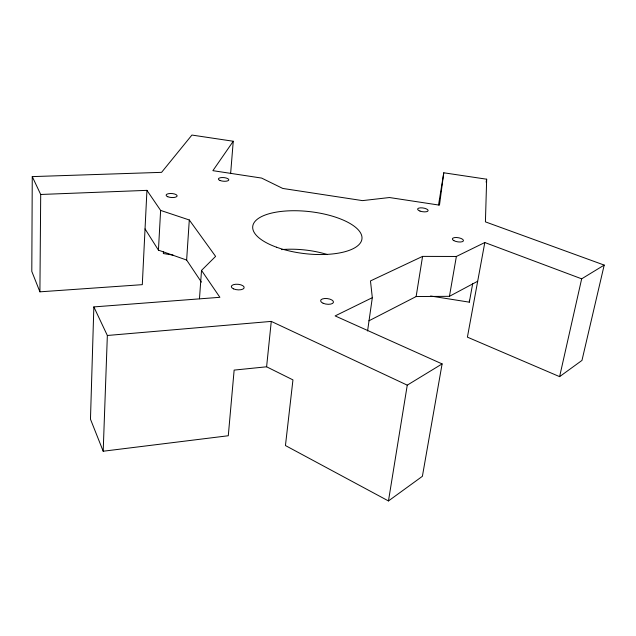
<?xml version="1.0" encoding="UTF-8"?>
<svg xmlns="http://www.w3.org/2000/svg" width="636" height="636" viewBox="0 0 636 636"><rect width="100%" height="100%" fill="white"/><g stroke="black" fill="none" stroke-linecap="round" stroke-linejoin="round"><path stroke-width="0.95" d="M32.261 176.609L31.8 271.405L39.909 291.829L142.297 284.658L146.94 190.355L40.704 194.473L32.261 176.609L161.584 172.348L191.921 135.055L233.253 141.248L230.622 173.66M39.909 291.829L40.704 194.473M438.538 204.911L443.777 172.785L486.667 179.209L485.419 221.869L604.2 265.085L581.972 360.413L559.608 376.647L467.404 337.144L484.807 242.523L581.67 278.83L604.2 265.085M146.94 190.355L160.622 210.413L189.297 219.977L215.604 256.387L201.525 270.395L219.881 297.306L93.85 306.91L90.471 419.196L103.191 451.226L228.284 435.747L234.143 370.096L266.603 366.797L292.95 379.891L285.445 445.55L388.461 500.945L422.391 476.3L442.107 363.911L335.124 315.909L372.322 297.672L370.47 280.929L422.574 256.387L456.37 256.467L484.807 242.523M103.191 451.226L107.349 335.482L93.85 306.91M430.572 296.01L469.32 302.164L469.424 300.208M201.397 282.114L186.634 260.045L158.436 250.139L160.622 210.413M163.46 251.586L163.341 253.549L173.087 255.1M186.634 260.045L189.297 219.977M199.466 298.777L201.525 270.395M266.603 366.797L271.27 321.395L107.349 335.482M443.777 172.785L439.476 205.15L389.463 197.534L362.48 200.618L282.781 188.447L261.619 178.08L212.885 170.663L233.253 141.248M367.576 330.99L372.322 297.672M368.904 320.822L416.135 296.551L422.574 256.387M388.461 500.945L407.263 385.154L442.107 363.911M416.135 296.551L449.445 296.32L456.37 256.467M486.143 182.135L486.667 179.209M469.32 302.164L472.667 283.783M559.608 376.647L581.67 278.83M449.445 296.32L477.692 281.239M271.27 321.395L407.263 385.154M145.04 228.92L158.436 250.139M281.414 249.622A54.1 22.498 6.5 0 1 327.524 254.591M276.565 247.229A54.958 21.147 6.5 0 0 361.852 239.502A54.958 21.147 6.5 0 0 283.616 211.184A54.958 21.147 6.5 0 0 276.565 247.229M220.096 180.513A5.247 1.829 4.9 0 0 228.714 180.195A5.247 1.829 4.9 0 0 221.996 177.547A5.247 1.829 4.9 0 0 220.096 180.513M419.991 211.065A5.319 1.884 8.6 0 0 428.131 210.643A5.319 1.884 8.6 0 0 420.499 207.837A5.319 1.884 8.6 0 0 419.991 211.065M453.865 240.639A5.629 2.099 9.4 0 0 463.247 241.124A5.629 2.099 9.4 0 0 456.616 237.514A5.629 2.099 9.4 0 0 453.865 240.639M323.136 303.261A6.487 2.83 7.1 0 0 333.439 302.402A6.487 2.83 7.1 0 0 324.583 298.515A6.487 2.83 7.1 0 0 323.136 303.261M233.492 288.855A6.455 2.79 5 0 0 244.057 288.06A6.455 2.79 5 0 0 235.702 284.26A6.455 2.79 5 0 0 233.492 288.855M167.769 196.739A5.525 2.003 3.9 0 0 176.967 196.341A5.525 2.003 3.9 0 0 170.138 193.503A5.525 2.003 3.9 0 0 167.769 196.739"/></g></svg>
